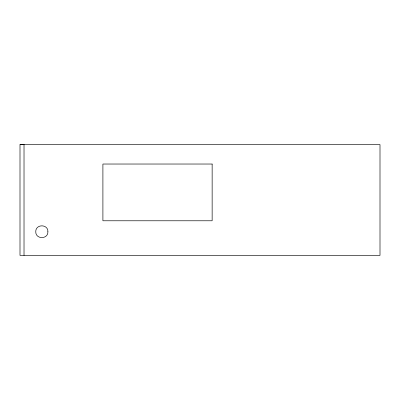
<?xml version="1.0" encoding="UTF-8"?>
<svg xmlns="http://www.w3.org/2000/svg" width="400" height="400" viewBox="0 0 400 400"><rect width="100%" height="100%" fill="white"/><g stroke="black" fill="none" stroke-linecap="round" stroke-linejoin="round"><path stroke-width="0.6" d="M20 144.63L380 144.59L380 255.41L20 255.41L20 144.59L24.02 144.595M24.02 144.59L24.02 255.41M47.91 231.71C48.185 239.515 35.5 239.515 35.76 231.71C35.495 223.905 48.19 223.9 47.91 231.71M212.145 164.03L102.905 164.03L102.905 220.78L212.145 220.78L212.145 164.03"/></g></svg>
